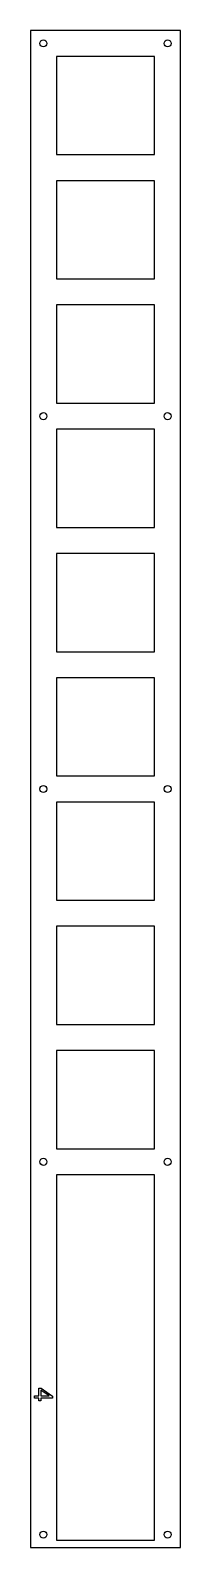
# Model space of a CAD drawing. Extents: x -4 to 37, y -4 to 403.
import ezdxf

# ---------------------------------------------------------------- set-up
doc = ezdxf.new("R2010")
doc.units = 0
for name, color, linetype in [('BORDER', 7, 'CONTINUOUS'), ('GRID_LED', 6, 'CONTINUOUS'), ('GRID_PCB_EX', 6, 'CONTINUOUS'), ('SCREWS-BORDER', 3, 'CONTINUOUS'), ('TEXT_LAYER$TXT_04', 4, 'CONTINUOUS')]:
    doc.layers.add(name, color=color, linetype=linetype)

msp = doc.modelspace()

# ---------------------------------------------------------------- linework, layer by layer
at = {"layer": 'BORDER'}
for p, q in [((36.83, 403.46), (-3.5, 403.46)), ((-3.5, 403.46), (-3.5, -3.5)), ((36.83, -3.5), (36.83, 403.46)), ((-3.5, -3.5), (36.83, -3.5))]:
    msp.add_line(p, q, dxfattribs=at)
at = {"layer": 'GRID_LED'}
for p, q in [((29.83, 396.46), (3.5, 396.46)), ((3.5, 396.46), (3.5, 370.13)), ((29.83, 370.13), (29.83, 396.46)), ((3.5, 370.13), (29.83, 370.13)), ((29.83, 363.13), (3.5, 363.13)), ((3.5, 363.13), (3.5, 336.8)), ((29.83, 336.8), (29.83, 363.13)), ((3.5, 336.8), (29.83, 336.8)), ((29.83, 329.8), (3.5, 329.8)), ((3.5, 329.8), (3.5, 303.47)), ((29.83, 303.47), (29.83, 329.8)), ((3.5, 303.47), (29.83, 303.47)), ((29.83, 296.47), (3.5, 296.47)), ((3.5, 296.47), (3.5, 270.14)), ((29.83, 270.14), (29.83, 296.47)), ((3.5, 270.14), (29.83, 270.14)), ((29.83, 263.14), (3.5, 263.14)), ((3.5, 263.14), (3.5, 236.81)), ((29.83, 236.81), (29.83, 263.14)), ((3.5, 236.81), (29.83, 236.81)), ((29.83, 229.81), (3.5, 229.81)), ((3.5, 229.81), (3.5, 203.48)), ((29.83, 203.48), (29.83, 229.81)), ((3.5, 203.48), (29.83, 203.48)), ((29.83, 196.48), (3.5, 196.48)), ((3.5, 196.48), (3.5, 170.15)), ((29.83, 170.15), (29.83, 196.48)), ((3.5, 170.15), (29.83, 170.15)), ((29.83, 163.15), (3.5, 163.15)), ((3.5, 163.15), (3.5, 136.82)), ((29.83, 136.82), (29.83, 163.15)), ((3.5, 136.82), (29.83, 136.82)), ((29.83, 129.82), (3.5, 129.82)), ((3.5, 129.82), (3.5, 103.49)), ((29.83, 103.49), (29.83, 129.82)), ((3.5, 103.49), (29.83, 103.49))]:
    msp.add_line(p, q, dxfattribs=at)
at = {"layer": 'GRID_PCB_EX'}
for p, q in [((29.83, 96.49), (3.5, 96.49)), ((3.5, 96.49), (3.5, -1.5)), ((29.83, -1.5), (29.83, 96.49)), ((3.5, -1.5), (29.83, -1.5))]:
    msp.add_line(p, q, dxfattribs=at)
at = {"layer": 'SCREWS-BORDER'}
for centre in [(0, 399.96), (33.33, 399.96), (0, 299.97), (33.33, 299.97), (0, 199.98), (33.33, 199.98), (0, 99.99), (33.33, 99.99), (0, 0), (33.33, 0)]:
    msp.add_circle(centre, 0.95, dxfattribs=at)
at = {"layer": 'TEXT_LAYER$TXT_04'}
for p, q in [((-2.4, 37.19), (-1.21, 37.19)), ((-2.4, 36.57), (-2.4, 37.19)), ((-1.21, 37.19), (-1.21, 39.32)), ((-1.21, 39.32), (-0.61, 39.32)), ((1.53, 37.2), (-0.68, 38.76)), ((-0.68, 38.76), (-0.68, 37.2)), ((-0.68, 37.2), (1.53, 37.2)), ((-0.61, 39.32), (2.48, 37.09)), ((2.48, 37.09), (2.48, 36.57)), ((-1.21, 36.57), (-2.4, 36.57)), ((-1.21, 35.85), (-1.21, 36.57)), ((-0.68, 35.85), (-1.21, 35.85)), ((2.48, 36.57), (-0.68, 36.57)), ((-0.68, 36.57), (-0.68, 35.85))]:
    msp.add_line(p, q, dxfattribs=at)

doc.saveas('drawing.dxf')
